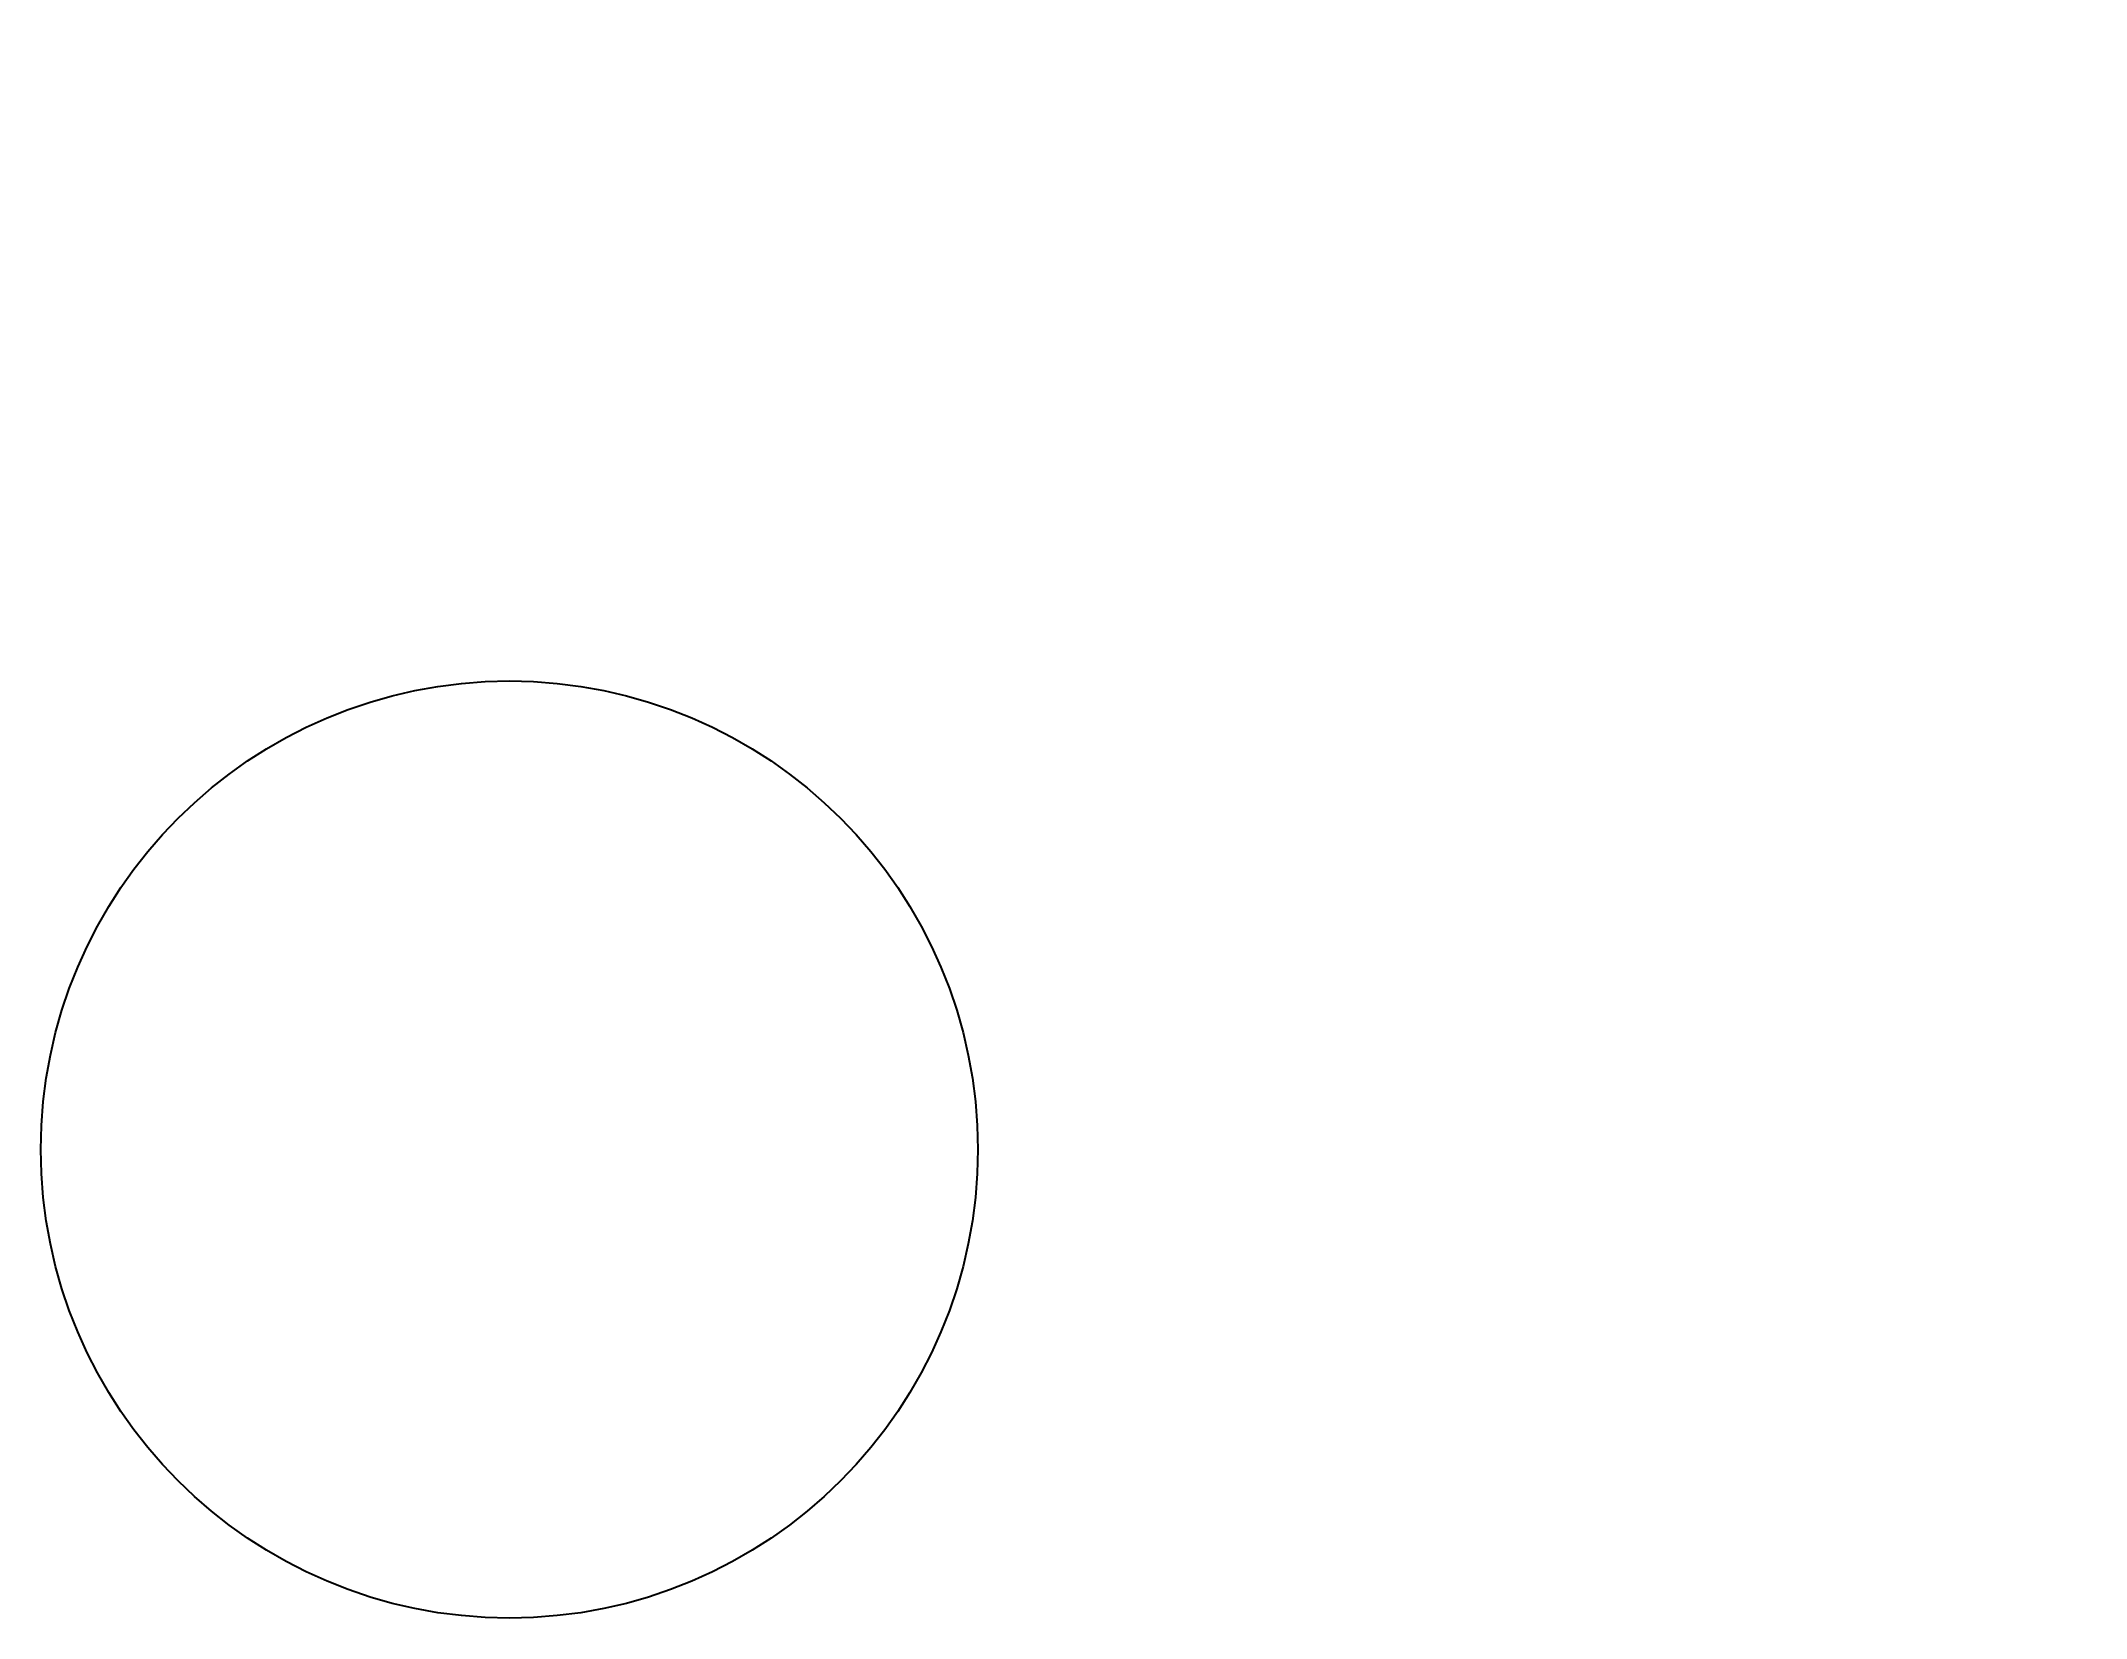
# Model space of a CAD drawing. Header units: millimetres. Extents: x -5 to 16.8, y -5 to 11.8.
import ezdxf

# ---------------------------------------------------------------- set-up
doc = ezdxf.new("R2010")
doc.units = ezdxf.units.MM
doc.layers.add('MyCircleLayer', color=42, linetype='Continuous', true_color=0x7b68ee)

msp = doc.modelspace()

# ---------------------------------------------------------------- linework, layer by layer
at = {"layer": 'MyCircleLayer'}
msp.add_circle((0, 0), 5, dxfattribs=at)

doc.saveas('drawing.dxf')
